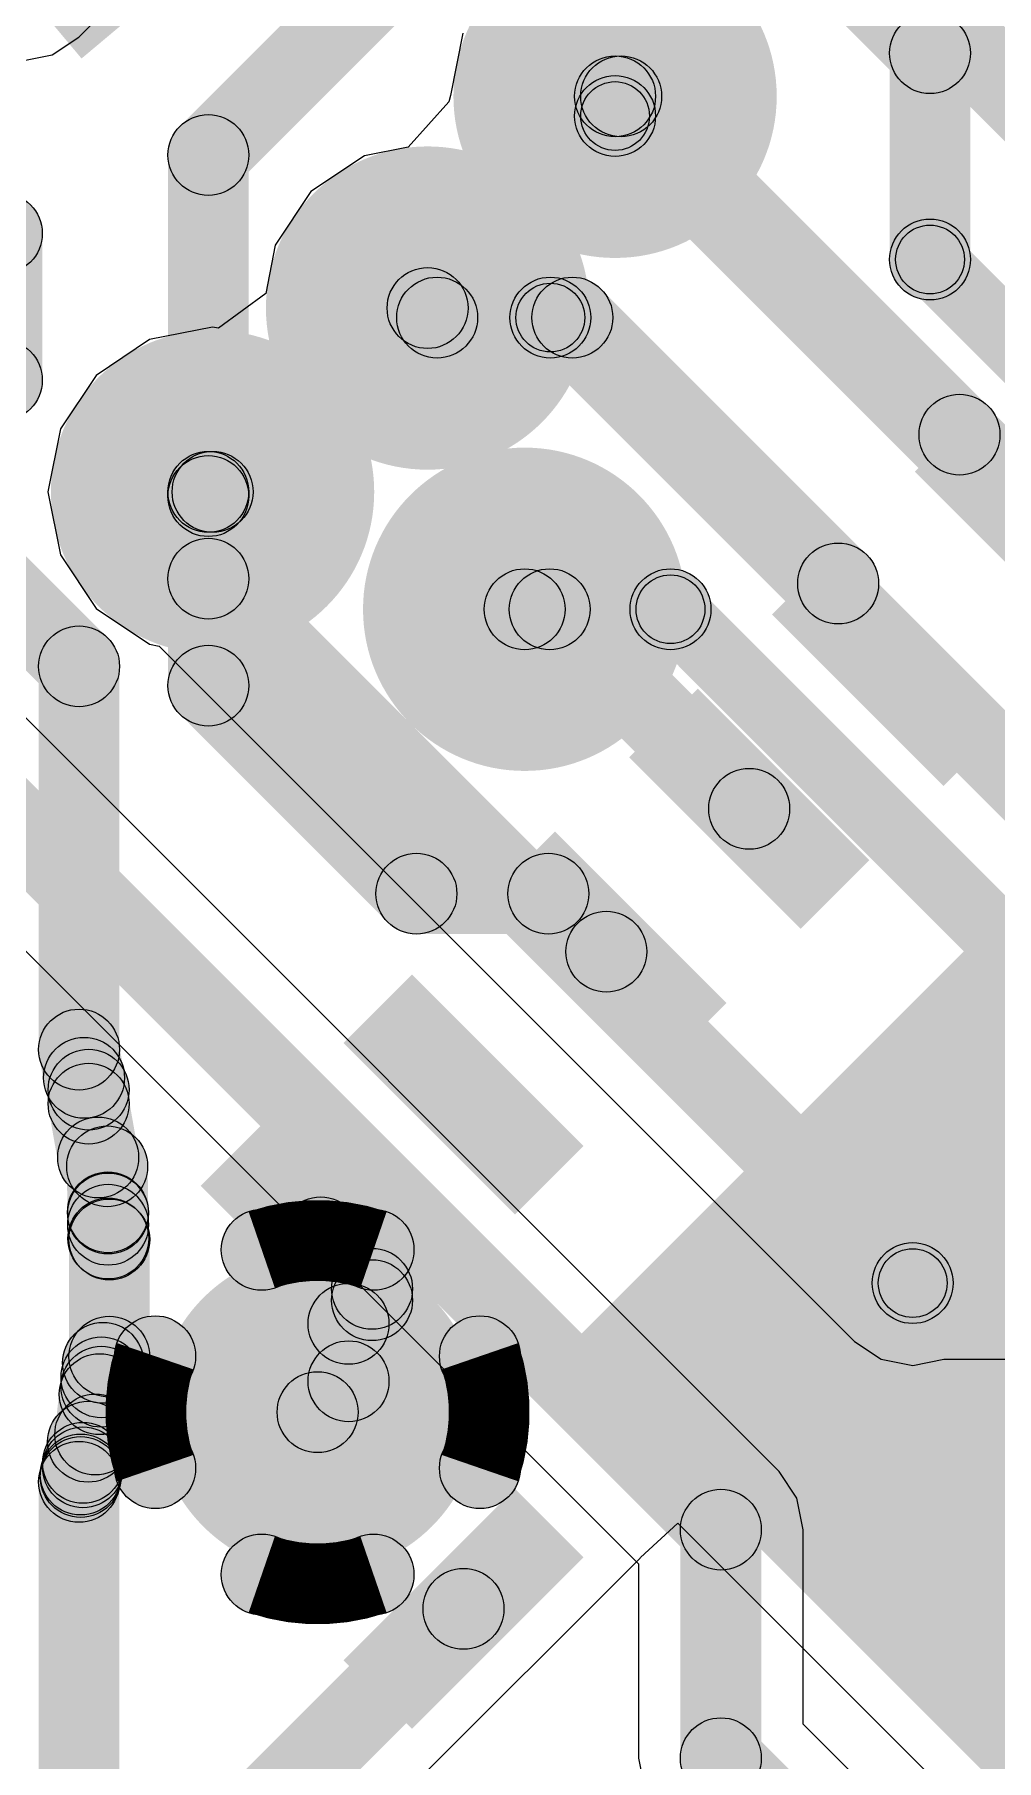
# Model space of a CAD drawing. Header units: millimetres. Extents: x -1.43 to 1.09, y -0.91 to 0.99.
# Drawn here: x -1.1237 to -1.0299, y -0.7061 to -0.538 of the extents above; entities that cross this region are included whole.
import ezdxf

# ---------------------------------------------------------------- set-up
doc = ezdxf.new("R2010")
doc.units = ezdxf.units.MM
doc.header["$MEASUREMENT"] = 0
for name, color, linetype in [('BottomLayer', 5, 'Continuous'), ('InternalPlane1', 76, 'Continuous'), ('InternalPlane2', 16, 'Continuous'), ('TopLayer', 1, 'Continuous'), ('TopPaste', 8, 'Continuous'), ('TopSolder', 216, 'Continuous'), ('ViaHoleLayer', 16, 'Continuous')]:
    doc.layers.add(name, color=color, linetype=linetype)

# ---------------------------------------------------------------- blocks, each defined once
blk = doc.blocks.new('__51051________19')
at = {"layer": 'TopLayer'}
for points in [[(-0.04076, -0.05341), (-0.04076, 0.06667), (0.03994, 0.06667), (0.03994, -0.05341)], [(-0.07718, 0.04088), (-0.05356, 0.04088), (-0.05356, 0.03143), (-0.07718, 0.03143)], [(-0.07718, 0.0212), (-0.05356, 0.0212), (-0.05356, 0.01175), (-0.07718, 0.01175)], [(-0.07718, 0.00151), (-0.05356, 0.00151), (-0.05356, -0.00794), (-0.07718, -0.00794)], [(-0.07718, -0.01817), (-0.05356, -0.01817), (-0.05356, -0.02762), (-0.07718, -0.02762)], [(-0.07718, -0.03786), (-0.05356, -0.03786), (-0.05356, -0.04731), (-0.07718, -0.04731)], [(-0.07718, -0.05754), (-0.05356, -0.05754), (-0.05356, -0.06699), (-0.07718, -0.06699)], [(-0.03466, -0.08983), (-0.03466, -0.0662), (-0.02521, -0.0662), (-0.02521, -0.08983)]]:
    blk.add_hatch(color=1, dxfattribs=at).paths.add_polyline_path(points)
at = {"layer": 'TopPaste'}
for points in [[(-0.04076, -0.05341), (-0.04076, 0.06667), (0.03994, 0.06667), (0.03994, -0.05341)], [(-0.07718, 0.04088), (-0.05356, 0.04088), (-0.05356, 0.03143), (-0.07718, 0.03143)], [(-0.07718, 0.0212), (-0.05356, 0.0212), (-0.05356, 0.01175), (-0.07718, 0.01175)], [(-0.07718, 0.00151), (-0.05356, 0.00151), (-0.05356, -0.00794), (-0.07718, -0.00794)], [(-0.07718, -0.01817), (-0.05356, -0.01817), (-0.05356, -0.02762), (-0.07718, -0.02762)], [(-0.07718, -0.03786), (-0.05356, -0.03786), (-0.05356, -0.04731), (-0.07718, -0.04731)], [(-0.07718, -0.05754), (-0.05356, -0.05754), (-0.05356, -0.06699), (-0.07718, -0.06699)], [(-0.03466, -0.08983), (-0.03466, -0.0662), (-0.02521, -0.0662), (-0.02521, -0.08983)]]:
    blk.add_hatch(color=8, dxfattribs=at).paths.add_polyline_path(points)
at = {"layer": 'TopSolder'}
for points in [[(-0.04076, -0.05341), (-0.04076, 0.06667), (0.03994, 0.06667), (0.03994, -0.05341)], [(-0.07718, 0.04088), (-0.05356, 0.04088), (-0.05356, 0.03143), (-0.07718, 0.03143)], [(-0.07718, 0.0212), (-0.05356, 0.0212), (-0.05356, 0.01175), (-0.07718, 0.01175)], [(-0.07718, 0.00151), (-0.05356, 0.00151), (-0.05356, -0.00794), (-0.07718, -0.00794)], [(-0.07718, -0.01817), (-0.05356, -0.01817), (-0.05356, -0.02762), (-0.07718, -0.02762)], [(-0.07718, -0.03786), (-0.05356, -0.03786), (-0.05356, -0.04731), (-0.07718, -0.04731)], [(-0.07718, -0.05754), (-0.05356, -0.05754), (-0.05356, -0.06699), (-0.07718, -0.06699)], [(-0.03466, -0.08983), (-0.03466, -0.0662), (-0.02521, -0.0662), (-0.02521, -0.08983)]]:
    blk.add_hatch(color=216, dxfattribs=at).paths.add_polyline_path(points)
blk = doc.blocks.new('MX25L32_22')
at = {"layer": 'TopLayer'}
blk.add_hatch(color=1, dxfattribs=at).paths.add_polyline_path([(-0.13897, 0.03567), (-0.09763, 0.03567), (-0.09763, 0.01795), (-0.13897, 0.01795)])
at = {"layer": 'TopPaste'}
blk.add_hatch(color=8, dxfattribs=at).paths.add_polyline_path([(-0.13897, 0.03567), (-0.09763, 0.03567), (-0.09763, 0.01795), (-0.13897, 0.01795)])
at = {"layer": 'TopSolder'}
blk.add_hatch(color=216, dxfattribs=at).paths.add_polyline_path([(-0.13897, 0.03567), (-0.09763, 0.03567), (-0.09763, 0.01795), (-0.13897, 0.01795)])

msp = doc.modelspace()

# ---------------------------------------------------------------- hatches: boundary and pattern name
at = {"layer": 'BottomLayer'}
for points in [[(-1.05335, -0.52843), (-1.04778, -0.52286), (-1.03363, -0.53701), (-1.0392, -0.54258)], [(-1.03248, -0.5599), (-1.04035, -0.5599), (-1.04035, -0.53979), (-1.03248, -0.53979)], [(-1.06317, -0.54592), (-1.07105, -0.54592), (-1.07105, -0.544), (-1.06317, -0.544)], [(-1.06947, -0.54828), (-1.06474, -0.54355), (-0.98646, -0.62183), (-0.99119, -0.62656)], [(-1.03878, -0.56227), (-1.03405, -0.55754), (-0.98157, -0.61002), (-0.9863, -0.61475)], [(-1.08445, -0.5695), (-1.08445, -0.56163), (-1.07342, -0.56163), (-1.07342, -0.5695)], [(-1.08817, -0.56742), (-1.0826, -0.56185), (-1.08167, -0.56278), (-1.08723, -0.56835)], [(-1.07579, -0.56793), (-1.07106, -0.5632), (-1.00061, -0.63364), (-1.00535, -0.63837)], [(-1.10396, -0.58573), (-1.10952, -0.58017), (-1.10911, -0.57976), (-1.10355, -0.58532)], [(-1.1028, -0.591), (-1.11068, -0.591), (-1.11068, -0.58295), (-1.1028, -0.58295)], [(-1.10952, -0.59379), (-1.10396, -0.58822), (-1.03533, -0.65685), (-1.0409, -0.66241)], [(-1.07592, -0.59792), (-1.07592, -0.59005), (-1.06171, -0.59005), (-1.06171, -0.59792)], [(-1.06407, -0.59635), (-1.05934, -0.59162), (-1.00551, -0.64545), (-1.01024, -0.65019)], [(-1.13887, -0.60716), (-1.13331, -0.60159), (-1.05402, -0.68088), (-1.05959, -0.68645)], [(-1.03811, -0.66298), (-1.03811, -0.65628), (-1.00165, -0.65628), (-1.00165, -0.66298)], [(-1.05287, -0.70593), (-1.06074, -0.70593), (-1.06074, -0.68366), (-1.05287, -0.68366)], [(-1.05959, -0.70871), (-1.05402, -0.70315), (-0.935, -0.82217), (-0.94056, -0.82774)]]:
    msp.add_hatch(color=5, dxfattribs=at).paths.add_polyline_path(points)
h = msp.add_hatch(color=5, dxfattribs=at)
edge = h.paths.add_edge_path()
edge.add_arc((-1.06711, -0.544), 0.01181, 0, 360)
h = msp.add_hatch(color=5, dxfattribs=at)
edge = h.paths.add_edge_path()
edge.add_arc((-1.03642, -0.53979), 0.00394, 0, 360)
h = msp.add_hatch(color=5, dxfattribs=at)
edge = h.paths.add_edge_path()
edge.add_arc((-1.03642, -0.53979), 0.00394, 0, 360)
h = msp.add_hatch(color=5, dxfattribs=at)
edge = h.paths.add_edge_path()
edge.add_arc((-1.06711, -0.544), 0.00394, 0, 360)
h = msp.add_hatch(color=5, dxfattribs=at)
edge = h.paths.add_edge_path()
edge.add_arc((-1.06711, -0.54592), 0.00394, 0, 360)
h = msp.add_hatch(color=5, dxfattribs=at)
edge = h.paths.add_edge_path()
edge.add_arc((-1.06711, -0.54592), 0.00335, 0, 360)
h = msp.add_hatch(color=5, dxfattribs=at)
edge = h.paths.add_edge_path()
edge.add_arc((-1.08538, -0.56463), 0.01181, 0, 360)
h = msp.add_hatch(color=5, dxfattribs=at)
edge = h.paths.add_edge_path()
edge.add_arc((-1.03642, -0.5599), 0.00394, 0, 360)
h = msp.add_hatch(color=5, dxfattribs=at)
edge = h.paths.add_edge_path()
edge.add_arc((-1.03642, -0.5599), 0.00335, 0, 360)
h = msp.add_hatch(color=5, dxfattribs=at)
edge = h.paths.add_edge_path()
edge.add_arc((-1.08538, -0.56463), 0.00394, 0, 360)
h = msp.add_hatch(color=5, dxfattribs=at)
edge = h.paths.add_edge_path()
edge.add_arc((-1.08445, -0.56556), 0.00394, 0, 360)
h = msp.add_hatch(color=5, dxfattribs=at)
edge = h.paths.add_edge_path()
edge.add_arc((-1.08445, -0.56556), 0.00394, 0, 360)
h = msp.add_hatch(color=5, dxfattribs=at)
edge = h.paths.add_edge_path()
edge.add_arc((-1.07342, -0.56556), 0.00394, 0, 360)
h = msp.add_hatch(color=5, dxfattribs=at)
edge = h.paths.add_edge_path()
edge.add_arc((-1.07342, -0.56556), 0.00335, 0, 360)
h = msp.add_hatch(color=5, dxfattribs=at)
edge = h.paths.add_edge_path()
edge.add_arc((-1.10633, -0.58254), 0.01181, 0, 360)
h = msp.add_hatch(color=5, dxfattribs=at)
edge = h.paths.add_edge_path()
edge.add_arc((-1.10674, -0.58295), 0.00394, 0, 360)
h = msp.add_hatch(color=5, dxfattribs=at)
edge = h.paths.add_edge_path()
edge.add_arc((-1.10674, -0.58295), 0.00394, 0, 360)
h = msp.add_hatch(color=5, dxfattribs=at)
edge = h.paths.add_edge_path()
edge.add_arc((-1.10633, -0.58254), 0.00394, 0, 360)
h = msp.add_hatch(color=5, dxfattribs=at)
edge = h.paths.add_edge_path()
edge.add_arc((-1.07592, -0.59398), 0.01181, 0, 360)
h = msp.add_hatch(color=5, dxfattribs=at)
edge = h.paths.add_edge_path()
edge.add_arc((-1.10674, -0.591), 0.00394, 0, 360)
h = msp.add_hatch(color=5, dxfattribs=at)
edge = h.paths.add_edge_path()
edge.add_arc((-1.10674, -0.591), 0.00394, 0, 360)
h = msp.add_hatch(color=5, dxfattribs=at)
edge = h.paths.add_edge_path()
edge.add_arc((-1.07592, -0.59398), 0.00394, 0, 360)
h = msp.add_hatch(color=5, dxfattribs=at)
edge = h.paths.add_edge_path()
edge.add_arc((-1.06171, -0.59398), 0.00394, 0, 360)
h = msp.add_hatch(color=5, dxfattribs=at)
edge = h.paths.add_edge_path()
edge.add_arc((-1.06171, -0.59398), 0.00335, 0, 360)
h = msp.add_hatch(color=5, dxfattribs=at)
edge = h.paths.add_edge_path()
edge.add_arc((-1.03811, -0.65963), 0.00394, 0, 360)
h = msp.add_hatch(color=5, dxfattribs=at)
edge = h.paths.add_edge_path()
edge.add_arc((-1.03811, -0.65963), 0.00335, 0, 360)
h = msp.add_hatch(color=5, dxfattribs=at)
edge = h.paths.add_edge_path()
edge.add_arc((-1.0961, -0.67221), 0.01181, 0, 360)
h = msp.add_hatch(color=5, dxfattribs=at)
edge = h.paths.add_edge_path()
edge.add_arc((-1.0568, -0.68366), 0.00394, 0, 360)
h = msp.add_hatch(color=5, dxfattribs=at)
edge = h.paths.add_edge_path()
edge.add_arc((-1.0568, -0.68366), 0.00394, 0, 360)
h = msp.add_hatch(color=5, dxfattribs=at)
edge = h.paths.add_edge_path()
edge.add_arc((-1.0568, -0.70593), 0.00394, 0, 360)
h = msp.add_hatch(color=5, dxfattribs=at)
edge = h.paths.add_edge_path()
edge.add_arc((-1.0568, -0.70593), 0.00394, 0, 360)
at = {"layer": 'InternalPlane1'}
h = msp.add_hatch(color=76, dxfattribs=at)
edge = h.paths.add_edge_path()
edge.add_arc((-1.06711, -0.544), 0.01575, 0, 360)
h = msp.add_hatch(color=76, dxfattribs=at)
edge = h.paths.add_edge_path()
edge.add_arc((-1.08538, -0.56463), 0.01575, 0, 360)
h = msp.add_hatch(color=76, dxfattribs=at)
edge = h.paths.add_edge_path()
edge.add_arc((-1.10633, -0.58254), 0.01575, 0, 360)
h = msp.add_hatch(color=76, dxfattribs=at)
edge = h.paths.add_edge_path()
edge.add_arc((-1.07592, -0.59398), 0.01575, 0, 360)
h = msp.add_hatch(color=76, dxfattribs=at)
edge = h.paths.add_edge_path()
edge.add_arc((-1.10154, -0.65639), 0.00394, 0, 360)
h = msp.add_hatch(color=76, dxfattribs=at)
edge = h.paths.add_edge_path()
edge.add_arc((-1.09065, -0.65639), 0.00394, 0, 360)
h = msp.add_hatch(color=76, dxfattribs=at)
edge = h.paths.add_edge_path()
edge.add_arc((-1.11192, -0.66676), 0.00394, 0, 360)
h = msp.add_hatch(color=76, dxfattribs=at)
edge = h.paths.add_edge_path()
edge.add_arc((-1.08028, -0.66676), 0.00394, 0, 360)
h = msp.add_hatch(color=76, dxfattribs=at)
edge = h.paths.add_edge_path()
edge.add_arc((-1.11192, -0.67766), 0.00394, 0, 360)
h = msp.add_hatch(color=76, dxfattribs=at)
edge = h.paths.add_edge_path()
edge.add_arc((-1.08028, -0.67766), 0.00394, 0, 360)
h = msp.add_hatch(color=76, dxfattribs=at)
edge = h.paths.add_edge_path()
edge.add_arc((-1.10154, -0.68803), 0.00394, 0, 360)
h = msp.add_hatch(color=76, dxfattribs=at)
edge = h.paths.add_edge_path()
edge.add_arc((-1.09065, -0.68803), 0.00394, 0, 360)
at = {"layer": 'InternalPlane2'}
h = msp.add_hatch(color=16, dxfattribs=at)
edge = h.paths.add_edge_path()
edge.add_arc((-1.06711, -0.544), 0.01575, 0, 360)
h = msp.add_hatch(color=16, dxfattribs=at)
edge = h.paths.add_edge_path()
edge.add_arc((-1.08538, -0.56463), 0.01575, 0, 360)
h = msp.add_hatch(color=16, dxfattribs=at)
edge = h.paths.add_edge_path()
edge.add_arc((-1.10633, -0.58254), 0.01575, 0, 360)
h = msp.add_hatch(color=16, dxfattribs=at)
edge = h.paths.add_edge_path()
edge.add_arc((-1.07592, -0.59398), 0.01575, 0, 360)
h = msp.add_hatch(color=16, dxfattribs=at)
edge = h.paths.add_edge_path()
edge.add_arc((-1.0961, -0.67221), 0.01575, 0, 360)
at = {"layer": 'TopLayer'}
for points in [[(-1.10396, -0.5525), (-1.10952, -0.54693), (-1.05561, -0.49301), (-1.05004, -0.49858)], [(-1.05335, -0.52417), (-1.04778, -0.5186), (-1.01635, -0.55003), (-1.02191, -0.5556)], [(-1.0693, -0.54679), (-1.06373, -0.54122), (-1.03077, -0.57418), (-1.03634, -0.57975)], [(-1.06711, -0.54794), (-1.06711, -0.54007), (-1.06652, -0.54007), (-1.06652, -0.54794)], [(-1.1028, -0.58254), (-1.11068, -0.58254), (-1.11068, -0.54972), (-1.1028, -0.54972)], [(-1.12293, -0.57166), (-1.1308, -0.57166), (-1.1308, -0.55736), (-1.12293, -0.55736)], [(-1.08445, -0.5695), (-1.08445, -0.56163), (-1.07127, -0.56163), (-1.07127, -0.5695)], [(-1.08817, -0.56742), (-1.0826, -0.56185), (-1.08167, -0.56278), (-1.08723, -0.56835)], [(-1.07406, -0.56835), (-1.06849, -0.56278), (-1.04258, -0.58869), (-1.04815, -0.59426)], [(-1.10674, -0.58648), (-1.10674, -0.5786), (-1.10633, -0.5786), (-1.10633, -0.58648)], [(-1.13657, -0.58789), (-1.131, -0.58232), (-1.11656, -0.59676), (-1.12213, -0.60233)], [(-1.1028, -0.60142), (-1.11068, -0.60142), (-1.11068, -0.58254), (-1.1028, -0.58254)], [(-1.07592, -0.59792), (-1.07592, -0.59005), (-1.07348, -0.59005), (-1.07348, -0.59792)], [(-1.07626, -0.59677), (-1.07069, -0.5912), (-1.05126, -0.61064), (-1.05682, -0.61621)], [(-1.10952, -0.6042), (-1.10396, -0.59864), (-1.08368, -0.61891), (-1.08925, -0.62448)], [(-1.11541, -0.63688), (-1.12328, -0.63688), (-1.12328, -0.59954), (-1.11541, -0.59954)], [(-1.08647, -0.62563), (-1.08647, -0.61776), (-1.07361, -0.61776), (-1.07361, -0.62563)], [(-1.07639, -0.62448), (-1.07082, -0.61891), (-1.06517, -0.62456), (-1.07074, -0.63013)], [(-1.12322, -0.63757), (-1.11547, -0.6362), (-1.11498, -0.63895), (-1.12273, -0.64032)], [(-1.12252, -0.64106), (-1.11518, -0.63821), (-1.11474, -0.63936), (-1.12208, -0.64221)], [(-1.11447, -0.64215), (-1.12234, -0.64215), (-1.12234, -0.64079), (-1.11447, -0.64079)], [(-1.12228, -0.64284), (-1.11453, -0.64147), (-1.1136, -0.6467), (-1.12135, -0.64808)], [(-1.12026, -0.65017), (-1.11469, -0.6446), (-1.11382, -0.64548), (-1.11938, -0.65105)], [(-1.12054, -0.64833), (-1.11266, -0.6482), (-1.11259, -0.65267), (-1.12046, -0.6528)], [(-1.1204, -0.65343), (-1.11265, -0.65205), (-1.11263, -0.65216), (-1.12038, -0.65354)], [(-1.09858, -0.65796), (-1.09301, -0.6524), (-1.088, -0.65741), (-1.09357, -0.66297)], [(-1.11257, -0.65395), (-1.12044, -0.65395), (-1.12044, -0.65285), (-1.11257, -0.65285)], [(-1.12044, -0.65402), (-1.11257, -0.65389), (-1.11255, -0.65523), (-1.12042, -0.65535)], [(-1.11927, -0.65807), (-1.1137, -0.65251), (-1.11361, -0.6526), (-1.11918, -0.65817)], [(-1.11246, -0.6668), (-1.12033, -0.6668), (-1.12033, -0.65538), (-1.11246, -0.65538)], [(-1.0903, -0.66639), (-1.09587, -0.66082), (-1.09357, -0.65852), (-1.088, -0.66409)], [(-1.08685, -0.6613), (-1.09472, -0.6613), (-1.09472, -0.66019), (-1.08685, -0.66019)], [(-1.11422, -0.67019), (-1.11978, -0.66462), (-1.11918, -0.66401), (-1.11361, -0.66958)], [(-1.08915, -0.6692), (-1.09702, -0.6692), (-1.09702, -0.6636), (-1.08915, -0.6636)], [(-1.11324, -0.66925), (-1.12107, -0.6684), (-1.12091, -0.66698), (-1.11309, -0.66783)], [(-1.09331, -0.67499), (-1.09888, -0.66943), (-1.09587, -0.66641), (-1.0903, -0.67198)], [(-1.11351, -0.6714), (-1.12116, -0.66953), (-1.12098, -0.6688), (-1.11333, -0.67066)], [(-1.11322, -0.66973), (-1.12109, -0.66973), (-1.12109, -0.66882), (-1.11322, -0.66882)], [(-1.11385, -0.67481), (-1.12168, -0.67396), (-1.12125, -0.67004), (-1.11342, -0.67089)], [(-1.11568, -0.67787), (-1.12125, -0.6723), (-1.12055, -0.6716), (-1.11498, -0.67717)], [(-1.11514, -0.67808), (-1.12279, -0.67621), (-1.12229, -0.67415), (-1.11464, -0.67602)], [(-1.11563, -0.6803), (-1.12306, -0.67769), (-1.1229, -0.67723), (-1.11547, -0.67984)], [(-1.11542, -0.67945), (-1.12294, -0.67711), (-1.12272, -0.67641), (-1.1152, -0.67875)], [(-1.11503, -0.67758), (-1.1229, -0.67758), (-1.1229, -0.67715), (-1.11503, -0.67715)], [(-1.11541, -0.71501), (-1.12328, -0.71501), (-1.12328, -0.679), (-1.11541, -0.679)], [(-1.11524, -0.67853), (-1.12312, -0.67853), (-1.12312, -0.67828), (-1.11524, -0.67828)], [(-1.09803, -0.71309), (-1.10359, -0.70752), (-1.08466, -0.68859), (-1.07909, -0.69415)]]:
    msp.add_hatch(color=1, dxfattribs=at).paths.add_polyline_path(points)
h = msp.add_hatch(color=1, dxfattribs=at)
edge = h.paths.add_edge_path()
edge.add_arc((-1.06711, -0.544), 0.01181, 0, 360)
h = msp.add_hatch(color=1, dxfattribs=at)
edge = h.paths.add_edge_path()
edge.add_arc((-1.06711, -0.544), 0.00394, 0, 360)
h = msp.add_hatch(color=1, dxfattribs=at)
edge = h.paths.add_edge_path()
edge.add_arc((-1.06652, -0.544), 0.00394, 0, 360)
h = msp.add_hatch(color=1, dxfattribs=at)
edge = h.paths.add_edge_path()
edge.add_arc((-1.06652, -0.544), 0.00394, 0, 360)
h = msp.add_hatch(color=1, dxfattribs=at)
edge = h.paths.add_edge_path()
edge.add_arc((-1.10674, -0.54972), 0.00394, 0, 360)
h = msp.add_hatch(color=1, dxfattribs=at)
edge = h.paths.add_edge_path()
edge.add_arc((-1.10674, -0.54972), 0.00394, 0, 360)
h = msp.add_hatch(color=1, dxfattribs=at)
edge = h.paths.add_edge_path()
edge.add_arc((-1.08538, -0.56463), 0.01181, 0, 360)
h = msp.add_hatch(color=1, dxfattribs=at)
edge = h.paths.add_edge_path()
edge.add_arc((-1.12686, -0.55736), 0.00394, 0, 360)
h = msp.add_hatch(color=1, dxfattribs=at)
edge = h.paths.add_edge_path()
edge.add_arc((-1.12686, -0.55736), 0.00394, 0, 360)
h = msp.add_hatch(color=1, dxfattribs=at)
edge = h.paths.add_edge_path()
edge.add_arc((-1.08538, -0.56463), 0.00394, 0, 360)
h = msp.add_hatch(color=1, dxfattribs=at)
edge = h.paths.add_edge_path()
edge.add_arc((-1.08445, -0.56556), 0.00394, 0, 360)
h = msp.add_hatch(color=1, dxfattribs=at)
edge = h.paths.add_edge_path()
edge.add_arc((-1.08445, -0.56556), 0.00394, 0, 360)
h = msp.add_hatch(color=1, dxfattribs=at)
edge = h.paths.add_edge_path()
edge.add_arc((-1.07127, -0.56556), 0.00394, 0, 360)
h = msp.add_hatch(color=1, dxfattribs=at)
edge = h.paths.add_edge_path()
edge.add_arc((-1.07127, -0.56556), 0.00394, 0, 360)
h = msp.add_hatch(color=1, dxfattribs=at)
edge = h.paths.add_edge_path()
edge.add_arc((-1.12686, -0.57166), 0.00394, 0, 360)
h = msp.add_hatch(color=1, dxfattribs=at)
edge = h.paths.add_edge_path()
edge.add_arc((-1.12686, -0.57166), 0.00394, 0, 360)
h = msp.add_hatch(color=1, dxfattribs=at)
edge = h.paths.add_edge_path()
edge.add_arc((-1.10633, -0.58254), 0.01181, 0, 360)
h = msp.add_hatch(color=1, dxfattribs=at)
edge = h.paths.add_edge_path()
edge.add_arc((-1.03355, -0.57697), 0.00394, 0, 360)
h = msp.add_hatch(color=1, dxfattribs=at)
edge = h.paths.add_edge_path()
edge.add_arc((-1.10674, -0.58254), 0.00394, 0, 360)
h = msp.add_hatch(color=1, dxfattribs=at)
edge = h.paths.add_edge_path()
edge.add_arc((-1.10674, -0.58254), 0.00394, 0, 360)
h = msp.add_hatch(color=1, dxfattribs=at)
edge = h.paths.add_edge_path()
edge.add_arc((-1.10674, -0.58254), 0.00394, 0, 360)
h = msp.add_hatch(color=1, dxfattribs=at)
edge = h.paths.add_edge_path()
edge.add_arc((-1.10633, -0.58254), 0.00394, 0, 360)
h = msp.add_hatch(color=1, dxfattribs=at)
edge = h.paths.add_edge_path()
edge.add_arc((-1.07592, -0.59398), 0.01181, 0, 360)
h = msp.add_hatch(color=1, dxfattribs=at)
edge = h.paths.add_edge_path()
edge.add_arc((-1.04537, -0.59147), 0.00394, 0, 360)
h = msp.add_hatch(color=1, dxfattribs=at)
edge = h.paths.add_edge_path()
edge.add_arc((-1.07592, -0.59398), 0.00394, 0, 360)
h = msp.add_hatch(color=1, dxfattribs=at)
edge = h.paths.add_edge_path()
edge.add_arc((-1.07348, -0.59398), 0.00394, 0, 360)
h = msp.add_hatch(color=1, dxfattribs=at)
edge = h.paths.add_edge_path()
edge.add_arc((-1.07348, -0.59398), 0.00394, 0, 360)
h = msp.add_hatch(color=1, dxfattribs=at)
edge = h.paths.add_edge_path()
edge.add_arc((-1.11934, -0.59954), 0.00394, 0, 360)
h = msp.add_hatch(color=1, dxfattribs=at)
edge = h.paths.add_edge_path()
edge.add_arc((-1.11934, -0.59954), 0.00394, 0, 360)
h = msp.add_hatch(color=1, dxfattribs=at)
edge = h.paths.add_edge_path()
edge.add_arc((-1.10674, -0.60142), 0.00394, 0, 360)
h = msp.add_hatch(color=1, dxfattribs=at)
edge = h.paths.add_edge_path()
edge.add_arc((-1.10674, -0.60142), 0.00394, 0, 360)
h = msp.add_hatch(color=1, dxfattribs=at)
edge = h.paths.add_edge_path()
edge.add_arc((-1.05404, -0.61342), 0.00394, 0, 360)
h = msp.add_hatch(color=1, dxfattribs=at)
edge = h.paths.add_edge_path()
edge.add_arc((-1.08647, -0.62169), 0.00394, 0, 360)
h = msp.add_hatch(color=1, dxfattribs=at)
edge = h.paths.add_edge_path()
edge.add_arc((-1.08647, -0.62169), 0.00394, 0, 360)
h = msp.add_hatch(color=1, dxfattribs=at)
edge = h.paths.add_edge_path()
edge.add_arc((-1.07361, -0.62169), 0.00394, 0, 360)
h = msp.add_hatch(color=1, dxfattribs=at)
edge = h.paths.add_edge_path()
edge.add_arc((-1.07361, -0.62169), 0.00394, 0, 360)
h = msp.add_hatch(color=1, dxfattribs=at)
edge = h.paths.add_edge_path()
edge.add_arc((-1.06796, -0.62734), 0.00394, 0, 360)
h = msp.add_hatch(color=1, dxfattribs=at)
edge = h.paths.add_edge_path()
edge.add_arc((-1.11934, -0.63688), 0.00394, 0, 360)
h = msp.add_hatch(color=1, dxfattribs=at)
edge = h.paths.add_edge_path()
edge.add_arc((-1.11934, -0.63688), 0.00394, 0, 360)
h = msp.add_hatch(color=1, dxfattribs=at)
edge = h.paths.add_edge_path()
edge.add_arc((-1.11885, -0.63963), 0.00394, 0, 360)
h = msp.add_hatch(color=1, dxfattribs=at)
edge = h.paths.add_edge_path()
edge.add_arc((-1.11885, -0.63963), 0.00394, 0, 360)
h = msp.add_hatch(color=1, dxfattribs=at)
edge = h.paths.add_edge_path()
edge.add_arc((-1.11841, -0.64079), 0.00394, 0, 360)
h = msp.add_hatch(color=1, dxfattribs=at)
edge = h.paths.add_edge_path()
edge.add_arc((-1.11841, -0.64079), 0.00394, 0, 360)
h = msp.add_hatch(color=1, dxfattribs=at)
edge = h.paths.add_edge_path()
edge.add_arc((-1.11841, -0.64215), 0.00394, 0, 360)
h = msp.add_hatch(color=1, dxfattribs=at)
edge = h.paths.add_edge_path()
edge.add_arc((-1.11841, -0.64215), 0.00394, 0, 360)
h = msp.add_hatch(color=1, dxfattribs=at)
edge = h.paths.add_edge_path()
edge.add_arc((-1.11748, -0.64739), 0.00394, 0, 360)
h = msp.add_hatch(color=1, dxfattribs=at)
edge = h.paths.add_edge_path()
edge.add_arc((-1.11748, -0.64739), 0.00394, 0, 360)
h = msp.add_hatch(color=1, dxfattribs=at)
edge = h.paths.add_edge_path()
edge.add_arc((-1.1166, -0.64826), 0.00394, 0, 360)
h = msp.add_hatch(color=1, dxfattribs=at)
edge = h.paths.add_edge_path()
edge.add_arc((-1.1166, -0.64826), 0.00394, 0, 360)
h = msp.add_hatch(color=1, dxfattribs=at)
edge = h.paths.add_edge_path()
edge.add_arc((-1.11653, -0.65274), 0.00394, 0, 360)
h = msp.add_hatch(color=1, dxfattribs=at)
edge = h.paths.add_edge_path()
edge.add_arc((-1.11653, -0.65274), 0.00394, 0, 360)
h = msp.add_hatch(color=1, dxfattribs=at)
edge = h.paths.add_edge_path()
edge.add_arc((-1.11651, -0.65285), 0.00394, 0, 360)
h = msp.add_hatch(color=1, dxfattribs=at)
edge = h.paths.add_edge_path()
edge.add_arc((-1.11651, -0.65285), 0.00394, 0, 360)
h = msp.add_hatch(color=1, dxfattribs=at)
edge = h.paths.add_edge_path()
edge.add_arc((-1.11651, -0.65395), 0.00394, 0, 360)
h = msp.add_hatch(color=1, dxfattribs=at)
edge = h.paths.add_edge_path()
edge.add_arc((-1.11651, -0.65395), 0.00394, 0, 360)
h = msp.add_hatch(color=1, dxfattribs=at)
edge = h.paths.add_edge_path()
edge.add_arc((-1.11649, -0.65529), 0.00394, 0, 360)
h = msp.add_hatch(color=1, dxfattribs=at)
edge = h.paths.add_edge_path()
edge.add_arc((-1.11649, -0.65529), 0.00394, 0, 360)
h = msp.add_hatch(color=1, dxfattribs=at)
edge = h.paths.add_edge_path()
edge.add_arc((-1.11639, -0.65538), 0.00394, 0, 360)
h = msp.add_hatch(color=1, dxfattribs=at)
edge = h.paths.add_edge_path()
edge.add_arc((-1.11639, -0.65538), 0.00394, 0, 360)
h = msp.add_hatch(color=1, dxfattribs=at)
edge = h.paths.add_edge_path()
edge.add_arc((-1.0958, -0.65518), 0.00394, 0, 360)
h = msp.add_hatch(color=1, dxfattribs=at)
edge = h.paths.add_edge_path()
edge.add_arc((-1.09079, -0.66019), 0.00394, 0, 360)
h = msp.add_hatch(color=1, dxfattribs=at)
edge = h.paths.add_edge_path()
edge.add_arc((-1.09079, -0.66019), 0.00394, 0, 360)
h = msp.add_hatch(color=1, dxfattribs=at)
edge = h.paths.add_edge_path()
edge.add_arc((-1.09079, -0.6613), 0.00394, 0, 360)
h = msp.add_hatch(color=1, dxfattribs=at)
edge = h.paths.add_edge_path()
edge.add_arc((-1.09079, -0.6613), 0.00394, 0, 360)
h = msp.add_hatch(color=1, dxfattribs=at)
edge = h.paths.add_edge_path()
edge.add_arc((-1.0961, -0.67221), 0.01181, 0, 360)
h = msp.add_hatch(color=1, dxfattribs=at)
edge = h.paths.add_edge_path()
edge.add_arc((-1.09308, -0.6636), 0.00394, 0, 360)
h = msp.add_hatch(color=1, dxfattribs=at)
edge = h.paths.add_edge_path()
edge.add_arc((-1.09308, -0.6636), 0.00394, 0, 360)
h = msp.add_hatch(color=1, dxfattribs=at)
edge = h.paths.add_edge_path()
edge.add_arc((-1.117, -0.6674), 0.00394, 0, 360)
h = msp.add_hatch(color=1, dxfattribs=at)
edge = h.paths.add_edge_path()
edge.add_arc((-1.117, -0.6674), 0.00394, 0, 360)
h = msp.add_hatch(color=1, dxfattribs=at)
edge = h.paths.add_edge_path()
edge.add_arc((-1.11639, -0.6668), 0.00394, 0, 360)
h = msp.add_hatch(color=1, dxfattribs=at)
edge = h.paths.add_edge_path()
edge.add_arc((-1.11639, -0.6668), 0.00394, 0, 360)
h = msp.add_hatch(color=1, dxfattribs=at)
edge = h.paths.add_edge_path()
edge.add_arc((-1.11716, -0.66882), 0.00394, 0, 360)
h = msp.add_hatch(color=1, dxfattribs=at)
edge = h.paths.add_edge_path()
edge.add_arc((-1.11716, -0.66882), 0.00394, 0, 360)
h = msp.add_hatch(color=1, dxfattribs=at)
edge = h.paths.add_edge_path()
edge.add_arc((-1.11716, -0.66973), 0.00394, 0, 360)
h = msp.add_hatch(color=1, dxfattribs=at)
edge = h.paths.add_edge_path()
edge.add_arc((-1.11716, -0.66973), 0.00394, 0, 360)
h = msp.add_hatch(color=1, dxfattribs=at)
edge = h.paths.add_edge_path()
edge.add_arc((-1.09308, -0.6692), 0.00394, 0, 360)
h = msp.add_hatch(color=1, dxfattribs=at)
edge = h.paths.add_edge_path()
edge.add_arc((-1.09308, -0.6692), 0.00394, 0, 360)
h = msp.add_hatch(color=1, dxfattribs=at)
edge = h.paths.add_edge_path()
edge.add_arc((-1.11733, -0.67046), 0.00394, 0, 360)
h = msp.add_hatch(color=1, dxfattribs=at)
edge = h.paths.add_edge_path()
edge.add_arc((-1.11733, -0.67046), 0.00394, 0, 360)
h = msp.add_hatch(color=1, dxfattribs=at)
edge = h.paths.add_edge_path()
edge.add_arc((-1.0961, -0.67221), 0.00394, 0, 360)
h = msp.add_hatch(color=1, dxfattribs=at)
edge = h.paths.add_edge_path()
edge.add_arc((-1.11776, -0.67439), 0.00394, 0, 360)
h = msp.add_hatch(color=1, dxfattribs=at)
edge = h.paths.add_edge_path()
edge.add_arc((-1.11776, -0.67439), 0.00394, 0, 360)
h = msp.add_hatch(color=1, dxfattribs=at)
edge = h.paths.add_edge_path()
edge.add_arc((-1.11846, -0.67509), 0.00394, 0, 360)
h = msp.add_hatch(color=1, dxfattribs=at)
edge = h.paths.add_edge_path()
edge.add_arc((-1.11846, -0.67509), 0.00394, 0, 360)
h = msp.add_hatch(color=1, dxfattribs=at)
edge = h.paths.add_edge_path()
edge.add_arc((-1.11918, -0.67828), 0.00394, 0, 360)
h = msp.add_hatch(color=1, dxfattribs=at)
edge = h.paths.add_edge_path()
edge.add_arc((-1.11918, -0.67828), 0.00394, 0, 360)
h = msp.add_hatch(color=1, dxfattribs=at)
edge = h.paths.add_edge_path()
edge.add_arc((-1.11896, -0.67715), 0.00394, 0, 360)
h = msp.add_hatch(color=1, dxfattribs=at)
edge = h.paths.add_edge_path()
edge.add_arc((-1.11896, -0.67715), 0.00394, 0, 360)
h = msp.add_hatch(color=1, dxfattribs=at)
edge = h.paths.add_edge_path()
edge.add_arc((-1.11896, -0.67758), 0.00394, 0, 360)
h = msp.add_hatch(color=1, dxfattribs=at)
edge = h.paths.add_edge_path()
edge.add_arc((-1.11896, -0.67758), 0.00394, 0, 360)
h = msp.add_hatch(color=1, dxfattribs=at)
edge = h.paths.add_edge_path()
edge.add_arc((-1.11934, -0.679), 0.00394, 0, 360)
h = msp.add_hatch(color=1, dxfattribs=at)
edge = h.paths.add_edge_path()
edge.add_arc((-1.11934, -0.679), 0.00394, 0, 360)
h = msp.add_hatch(color=1, dxfattribs=at)
edge = h.paths.add_edge_path()
edge.add_arc((-1.11918, -0.67853), 0.00394, 0, 360)
h = msp.add_hatch(color=1, dxfattribs=at)
edge = h.paths.add_edge_path()
edge.add_arc((-1.11918, -0.67853), 0.00394, 0, 360)
h = msp.add_hatch(color=1, dxfattribs=at)
edge = h.paths.add_edge_path()
edge.add_arc((-1.08188, -0.69137), 0.00394, 0, 360)
at = {"layer": 'ViaHoleLayer'}
h = msp.add_hatch(color=16, dxfattribs=at)
edge = h.paths.add_edge_path()
edge.add_arc((-1.06711, -0.544), 0.00591, 0, 360)
h = msp.add_hatch(color=16, dxfattribs=at)
edge = h.paths.add_edge_path()
edge.add_arc((-1.08538, -0.56463), 0.00591, 0, 360)
h = msp.add_hatch(color=16, dxfattribs=at)
edge = h.paths.add_edge_path()
edge.add_arc((-1.10633, -0.58254), 0.00591, 0, 360)
h = msp.add_hatch(color=16, dxfattribs=at)
edge = h.paths.add_edge_path()
edge.add_arc((-1.07592, -0.59398), 0.00591, 0, 360)
h = msp.add_hatch(color=16, dxfattribs=at)
edge = h.paths.add_edge_path()
edge.add_arc((-1.0961, -0.67221), 0.00591, 0, 360)

# ---------------------------------------------------------------- linework, layer by layer
at = {"layer": 'BottomLayer'}
for p, q in [((-1.11936, -0.53823), (-1.09085, -0.50972)), ((-1.08194, -0.53786), (-1.08315, -0.54392)), ((-1.12196, -0.53997), (-1.11936, -0.53823)), ((-1.12504, -0.54058), (-1.12196, -0.53997)), ((-1.0833, -0.54454), (-1.08728, -0.54895)), ((-1.08315, -0.54392), (-1.0833, -0.54454)), ((-1.09153, -0.5498), (-1.09674, -0.55328)), ((-1.08728, -0.54895), (-1.09153, -0.5498)), ((-1.09674, -0.55328), (-1.10022, -0.55849)), ((-1.10022, -0.55849), (-1.10115, -0.5632)), ((-1.10115, -0.5632), (-1.10576, -0.5666)), ((-1.10633, -0.56648), (-1.11248, -0.56771)), ((-1.10576, -0.5666), (-1.10633, -0.56648)), ((-1.11248, -0.56771), (-1.11768, -0.57119)), ((-1.11768, -0.57119), (-1.12116, -0.5764)), ((-1.12116, -0.5764), (-1.12239, -0.58254)), ((-1.12239, -0.58254), (-1.12116, -0.58869)), ((-1.12116, -0.58869), (-1.11768, -0.59389)), ((-1.11768, -0.59389), (-1.11248, -0.59737)), ((-1.11248, -0.59737), (-1.11153, -0.59756)), ((-1.11153, -0.59756), (-1.04379, -0.66531)), ((-1.05113, -0.67799), (-1.13041, -0.5987)), ((-1.13421, -0.61761), (-1.06483, -0.68699)), ((-1.04379, -0.66531), (-1.04118, -0.66705)), ((-1.04118, -0.66705), (-1.03811, -0.66766)), ((-1.03811, -0.66766), (-1.03508, -0.66706)), ((-1.03508, -0.66706), (-1.00473, -0.66706)), ((-1.04939, -0.68059), (-1.05113, -0.67799)), ((-1.05113, -0.67799), (-1.05113, -0.67799)), ((-1.04878, -0.68366), (-1.04939, -0.68059)), ((-1.04878, -0.68367), (-1.04878, -0.68366)), ((-1.04878, -0.7026), (-1.04878, -0.68367)), ((-1.06483, -0.68699), (-1.06483, -0.70593)), ((-0.93445, -0.81693), (-1.04878, -0.7026)), ((-1.06483, -0.70593), (-1.06422, -0.709))]:
    msp.add_line(p, q, dxfattribs=at)
for centre, radius in [((-1.03642, -0.53979), 0.00394), ((-1.03642, -0.53979), 0.00394), ((-1.06711, -0.544), 0.00394), ((-1.06711, -0.54592), 0.00394), ((-1.06711, -0.54592), 0.00335), ((-1.03642, -0.5599), 0.00394), ((-1.03642, -0.5599), 0.00335), ((-1.08538, -0.56463), 0.00394), ((-1.08445, -0.56556), 0.00394), ((-1.08445, -0.56556), 0.00394), ((-1.07342, -0.56556), 0.00394), ((-1.07342, -0.56556), 0.00335), ((-1.10674, -0.58295), 0.00394), ((-1.10674, -0.58295), 0.00394), ((-1.10633, -0.58254), 0.00394), ((-1.10674, -0.591), 0.00394), ((-1.10674, -0.591), 0.00394), ((-1.07592, -0.59398), 0.00394), ((-1.06171, -0.59398), 0.00394), ((-1.06171, -0.59398), 0.00335), ((-1.03811, -0.65963), 0.00394), ((-1.03811, -0.65963), 0.00335), ((-1.0568, -0.68366), 0.00394), ((-1.0568, -0.68366), 0.00394), ((-1.0568, -0.70593), 0.00394), ((-1.0568, -0.70593), 0.00394)]:
    msp.add_circle(centre, radius, dxfattribs=at)
at = {"layer": 'InternalPlane1', "const_width": 0.00787}
for points in [[(-1.10154, -0.65639, -0.167343), (-1.09065, -0.65639)], [(-1.11192, -0.67766, -0.167343), (-1.11192, -0.66676)], [(-1.08028, -0.66676, -0.167343), (-1.08028, -0.67766)], [(-1.09065, -0.68803, -0.167343), (-1.10154, -0.68803)]]:
    msp.add_lwpolyline(points, format="xyb", dxfattribs=at)
at = {"layer": 'InternalPlane1'}
for centre in [(-1.10154, -0.65639), (-1.09065, -0.65639), (-1.11192, -0.66676), (-1.08028, -0.66676), (-1.11192, -0.67766), (-1.08028, -0.67766), (-1.10154, -0.68803), (-1.09065, -0.68803)]:
    msp.add_circle(centre, 0.00394, dxfattribs=at)
at = {"layer": 'TopLayer'}
for p, q in [((-1.06462, -0.68636), (-1.061, -0.68301)), ((-1.061, -0.68301), (-1.03176, -0.71225)), ((-1.08689, -0.70863), (-1.06467, -0.68642)), ((-1.06467, -0.68642), (-1.06462, -0.68636))]:
    msp.add_line(p, q, dxfattribs=at)
for centre in [(-1.06711, -0.544), (-1.06652, -0.544), (-1.06652, -0.544), (-1.10674, -0.54972), (-1.10674, -0.54972), (-1.12686, -0.55736), (-1.12686, -0.55736), (-1.08538, -0.56463), (-1.08445, -0.56556), (-1.08445, -0.56556), (-1.07127, -0.56556), (-1.07127, -0.56556), (-1.12686, -0.57166), (-1.12686, -0.57166), (-1.03355, -0.57697), (-1.10674, -0.58254), (-1.10674, -0.58254), (-1.10674, -0.58254), (-1.10633, -0.58254), (-1.04537, -0.59147), (-1.07592, -0.59398), (-1.07348, -0.59398), (-1.07348, -0.59398), (-1.11934, -0.59954), (-1.11934, -0.59954), (-1.10674, -0.60142), (-1.10674, -0.60142), (-1.05404, -0.61342), (-1.08647, -0.62169), (-1.08647, -0.62169), (-1.07361, -0.62169), (-1.07361, -0.62169), (-1.06796, -0.62734), (-1.11934, -0.63688), (-1.11934, -0.63688), (-1.11885, -0.63963), (-1.11885, -0.63963), (-1.11841, -0.64079), (-1.11841, -0.64079), (-1.11841, -0.64215), (-1.11841, -0.64215), (-1.11748, -0.64739), (-1.11748, -0.64739), (-1.1166, -0.64826), (-1.1166, -0.64826), (-1.11653, -0.65274), (-1.11653, -0.65274), (-1.11651, -0.65285), (-1.11651, -0.65285), (-1.11651, -0.65395), (-1.11651, -0.65395), (-1.11649, -0.65529), (-1.11649, -0.65529), (-1.11639, -0.65538), (-1.11639, -0.65538), (-1.0958, -0.65518), (-1.09079, -0.66019), (-1.09079, -0.66019), (-1.09079, -0.6613), (-1.09079, -0.6613), (-1.09308, -0.6636), (-1.09308, -0.6636), (-1.117, -0.6674), (-1.117, -0.6674), (-1.11639, -0.6668), (-1.11639, -0.6668), (-1.11716, -0.66882), (-1.11716, -0.66882), (-1.11716, -0.66973), (-1.11716, -0.66973), (-1.09308, -0.6692), (-1.09308, -0.6692), (-1.11733, -0.67046), (-1.11733, -0.67046), (-1.0961, -0.67221), (-1.11776, -0.67439), (-1.11776, -0.67439), (-1.11846, -0.67509), (-1.11846, -0.67509), (-1.11918, -0.67828), (-1.11918, -0.67828), (-1.11896, -0.67715), (-1.11896, -0.67715), (-1.11896, -0.67758), (-1.11896, -0.67758), (-1.11934, -0.679), (-1.11934, -0.679), (-1.11918, -0.67853), (-1.11918, -0.67853), (-1.08188, -0.69137)]:
    msp.add_circle(centre, 0.00394, dxfattribs=at)

# ---------------------------------------------------------------- block references
for name, p, rotation in [('MX25L32_22', (-1.1811, -0.41093), 130), ('__51051________19', (-1.00554, -0.65737), 315)]:
    msp.add_blockref(name, p, dxfattribs=dict(rotation=rotation))

doc.saveas('drawing.dxf')
